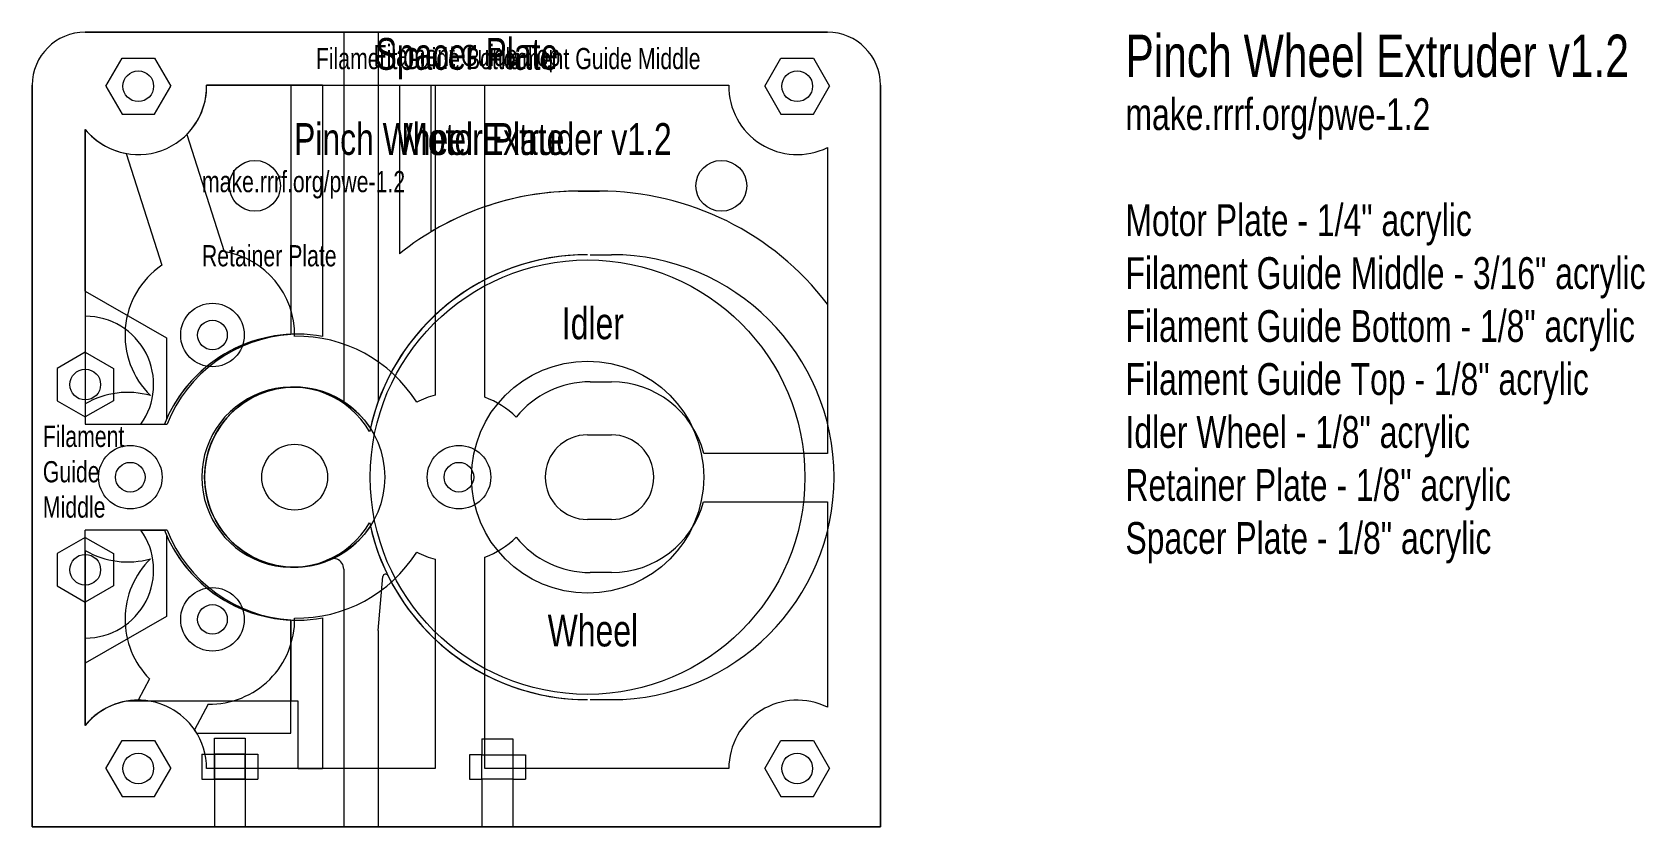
# Model space of a CAD drawing. Header units: millimetres. Extents: x 0 to 152, y 0 to 75.
import ezdxf

# ---------------------------------------------------------------- set-up
doc = ezdxf.new("R2010")
doc.units = ezdxf.units.MM
for name, color, linetype, lineweight, true_color in [('Filament Guide Bottom', 7, 'CONTINUOUS', 0, 0x000000), ('Filament Guide Bottom Honeycomb', 7, 'CONTINUOUS', 0, 0x000000), ('Filament Guide Bottom Text', 4, 'CONTINUOUS', 0, 0x00ffff), ('Filament Guide Middle', 7, 'CONTINUOUS', 0, 0x000000), ('Filament Guide Middle Honeycomb', 7, 'CONTINUOUS', 0, 0x000000), ('Filament Guide Middle Text', 4, 'CONTINUOUS', 0, 0x00ffff), ('Filament Guide Top', 7, 'CONTINUOUS', 0, 0x000000), ('Filament Guide Top Honeycomb', 7, 'CONTINUOUS', 0, 0x000000), ('Filament Guide Top Text', 4, 'CONTINUOUS', 0, 0x00ffff), ('Idler Wheel', 7, 'CONTINUOUS', 0, 0x000000), ('Idler Wheel Text', 4, 'CONTINUOUS', 0, 0x00ffff), ('Motor Plate', 7, 'CONTINUOUS', 0, 0x000000), ('Motor Plate Text', 4, 'CONTINUOUS', 0, 0x00ffff), ('Retainer Plate', 7, 'CONTINUOUS', 0, 0x000000), ('Retainer Plate Text', 4, 'CONTINUOUS', 0, 0x00ffff), ('Spacer Plate', 7, 'CONTINUOUS', 0, 0x000000), ('Spacer Plate Honeycomb', 7, 'CONTINUOUS', 0, 0x000000), ('Spacer Plate Text', 4, 'CONTINUOUS', 0, 0x00ffff), ('Text', 7, 'CONTINUOUS', 0, 0x000000)]:
    doc.layers.add(name, color=color, linetype=linetype, lineweight=lineweight, true_color=true_color)
doc.styles.get("Standard").update_dxf_attribs({"font": 'txt', "width": 0.75})

msp = doc.modelspace()

# ---------------------------------------------------------------- linework, layer by layer
at = {"layer": 'Filament Guide Bottom'}
for p, q in [((5, 75), (75, 75)), ((0, 0), (0, 70)), ((80, 70), (80, 0)), ((52.63, 54), (54.63, 54)), ((52.63, 12), (54.63, 12)), ((20.08, 6.85), (17.18, 6.85)), ((17.18, 6.85), (17.18, 4.5)), ((20.08, 4.5), (20.08, 6.85)), ((42.42, 6.8), (45.33, 6.8)), ((42.42, 4.5), (42.42, 6.8)), ((45.33, 6.8), (45.33, 4.5)), ((17.18, 4.5), (20.08, 4.5)), ((45.33, 4.5), (42.42, 4.5)), ((80, 0), (0, 0))]:
    msp.add_line(p, q, dxfattribs=at)
for centre in [(10, 69.9), (72.15, 69.9), (10, 5.5), (72.15, 5.5)]:
    msp.add_circle(centre, 1.45, dxfattribs=at)
for centre, radius, start, end in [((5, 70), 5, 90, 180), ((75, 70), 5, 0, 90), ((52.38, 33), 21, 90, 168.1419), ((54.63, 33), 21, 270, 90), ((24.5, 33), 8.5, 30.5093, 329.4907), ((52.38, 33), 21, 191.8581, 270)]:
    msp.add_arc(centre, radius, start, end, dxfattribs=at)
at = {"layer": 'Filament Guide Bottom Honeycomb'}
for p, q in [((16.45, 70), (24.38, 70)), ((24.38, 70), (24.38, 46.47)), ((37.63, 70), (65.7, 70)), ((37.63, 56.16), (37.63, 70)), ((5, 65.83), (5, 38)), ((75, 64.11), (75, 49.33)), ((53.5, 60), (51.5, 60)), ((5, 38), (12.71, 38)), ((5, 9.57), (5, 28)), ((12.71, 28), (5, 28)), ((24.38, 8.85), (24.38, 19.53)), ((15.51, 8.85), (24.38, 8.85))]:
    msp.add_line(p, q, dxfattribs=at)
for centre, radius, start, end in [((10, 69.9), 6.45, 219.1774, 0.8883), ((72.15, 69.9), 6.45, 179.1117, 296.2226), ((51.5, 33), 27, 90, 120.9232), ((53.5, 33), 27, 37.2221, 90), ((25.25, 33), 13.5, 93.7162, 158.2615), ((25.25, 33), 13.5, 201.7385, 266.2838), ((10, 5.5), 6.45, 31.2907, 140.8226)]:
    msp.add_arc(centre, radius, start, end, dxfattribs=at)
at = {"layer": 'Filament Guide Middle'}
for p, q in [((5, 75), (29.38, 75)), ((29.38, 75), (29.38, 40.13)), ((32.63, 75), (75, 75)), ((32.63, 75), (32.63, 40.14)), ((0, 0), (0, 70)), ((80, 70), (80, 0)), ((52.63, 54), (54.63, 54)), ((29.38, 24.33), (29.38, 0)), ((32.63, 18.53), (33.07, 23.62)), ((32.63, 18.53), (32.63, 0)), ((52.63, 12), (54.63, 12)), ((17.18, 6.85), (17.18, 8.35)), ((17.18, 8.35), (20.08, 8.35)), ((20.08, 8.35), (20.08, 6.85)), ((42.42, 8.3), (42.42, 6.8)), ((42.42, 8.3), (45.33, 8.3)), ((45.33, 8.3), (45.33, 6.8)), ((15.98, 6.85), (15.98, 4.5)), ((15.98, 6.85), (17.18, 6.85)), ((20.08, 6.85), (21.28, 6.85)), ((21.28, 6.85), (21.28, 4.5)), ((41.23, 6.8), (41.23, 4.5)), ((42.42, 6.8), (41.23, 6.8)), ((45.33, 6.8), (46.53, 6.8)), ((46.53, 6.8), (46.53, 4.5)), ((15.98, 4.5), (17.18, 4.5)), ((17.18, 4.5), (17.18, 0)), ((20.08, 4.5), (21.28, 4.5)), ((20.08, 4.5), (20.08, 0)), ((41.23, 4.5), (42.42, 4.5)), ((42.42, 4.5), (42.42, 0)), ((45.33, 4.5), (46.53, 4.5)), ((45.33, 4.5), (45.33, 0)), ((17.18, 0), (0, 0)), ((20.08, 0), (29.38, 0)), ((32.63, 0), (42.42, 0)), ((45.33, 0), (80, 0))]:
    msp.add_line(p, q, dxfattribs=at)
for centre in [(10, 69.9), (72.15, 69.9), (5, 41.74), (5, 24.26), (10, 5.5), (72.15, 5.5)]:
    msp.add_circle(centre, 1.45, dxfattribs=at)
for centre, radius, start, end in [((5, 70), 5, 90, 180), ((75, 70), 5, 0, 90), ((52.38, 33), 21, 90, 160.1317), ((54.63, 33), 21, 270, 90), ((24.75, 33), 8.5, 57.0356, 289.8978), ((28.38, 24.33), 1, 0, 137.0615), ((33.32, 23.6), 0.25, 26.2681, 175), ((52.38, 33), 21, 206.2681, 270)]:
    msp.add_arc(centre, radius, start, end, dxfattribs=at)
at = {"layer": 'Filament Guide Middle Honeycomb'}
for p, q in [((16.45, 70), (24.38, 70)), ((24.38, 70), (24.38, 46.49)), ((37.63, 56.16), (37.63, 70)), ((37.63, 70), (65.7, 70)), ((5, 65.83), (5, 48.19)), ((75, 64.11), (75, 49.33)), ((51.5, 60), (53.5, 60)), ((10.25, 38), (12.46, 38)), ((10.25, 28), (12.46, 28)), ((24.38, 19.51), (24.38, 11.85)), ((5, 17.81), (5, 9.57)), ((24.38, 11.85), (11.13, 11.85))]:
    msp.add_line(p, q, dxfattribs=at)
for centre, radius, start, end in [((10, 69.9), 6.45, 219.1774, 0.8883), ((72.15, 69.9), 6.45, 179.1117, 296.2226), ((51.5, 33), 27, 90, 120.9232), ((53.5, 33), 27, 37.2221, 90), ((5, 41.74), 6.45, 324.5604, 90), ((25, 33), 13.5, 92.6535, 158.2615), ((5, 24.26), 6.45, 270, 35.4396), ((25, 33), 13.5, 201.7385, 267.3465), ((10, 5.5), 6.45, 79.8977, 140.8226)]:
    msp.add_arc(centre, radius, start, end, dxfattribs=at)
at = {"layer": 'Filament Guide Top'}
for p, q in [((5, 75), (75, 75)), ((0, 0), (0, 70)), ((80, 70), (80, 0)), ((52.63, 54), (54.63, 54)), ((5, 44.8), (2.35, 43.27)), ((5, 44.8), (7.65, 43.27)), ((2.35, 43.27), (2.35, 40.21)), ((7.65, 43.27), (7.65, 40.21)), ((2.35, 40.21), (5, 38.68)), ((7.65, 40.21), (5, 38.68)), ((5, 27.32), (2.35, 25.79)), ((5, 27.32), (7.65, 25.79)), ((2.35, 25.79), (2.35, 22.73)), ((7.65, 25.79), (7.65, 22.73)), ((2.35, 22.73), (5, 21.2)), ((7.65, 22.73), (5, 21.2)), ((52.63, 12), (54.63, 12)), ((17.18, 6.85), (20.08, 6.85)), ((17.18, 4.5), (17.18, 6.85)), ((20.08, 6.85), (20.08, 4.5)), ((42.42, 6.8), (45.33, 6.8)), ((42.42, 4.5), (42.42, 6.8)), ((45.33, 6.8), (45.33, 4.5)), ((20.08, 4.5), (17.18, 4.5)), ((45.33, 4.5), (42.42, 4.5)), ((80, 0), (0, 0))]:
    msp.add_line(p, q, dxfattribs=at)
for centre in [(10, 69.9), (72.15, 69.9), (10, 5.5), (72.15, 5.5)]:
    msp.add_circle(centre, 1.45, dxfattribs=at)
for centre, radius, start, end in [((5, 70), 5, 90, 180), ((75, 70), 5, 0, 90), ((52.38, 33), 21, 90, 167.306), ((54.63, 33), 21, 270, 90), ((24.75, 33), 8.5, 32.8811, 327.1189), ((52.38, 33), 21, 192.694, 270)]:
    msp.add_arc(centre, radius, start, end, dxfattribs=at)
at = {"layer": 'Filament Guide Top Honeycomb'}
for p, q in [((27.38, 70), (16.45, 70)), ((27.38, 70), (27.38, 46.29)), ((34.63, 70), (65.7, 70)), ((34.63, 70), (34.63, 54.08)), ((5, 50.57), (5, 65.83)), ((75, 64.11), (75, 49.33)), ((53.5, 60), (51.5, 60)), ((5, 50.57), (12.65, 46.16)), ((12.65, 46.16), (12.65, 38.45)), ((12.65, 27.55), (12.65, 19.84)), ((12.65, 19.84), (5, 15.43)), ((27.38, 19.71), (27.38, 5.5)), ((5, 15.43), (5, 9.57)), ((25.08, 11.85), (8.87, 11.85)), ((25.08, 5.5), (25.08, 11.85)), ((25.08, 5.5), (27.38, 5.5))]:
    msp.add_line(p, q, dxfattribs=at)
for centre, radius, start, end in [((10, 69.9), 6.45, 219.1774, 0.8883), ((72.15, 69.9), 6.45, 179.1117, 296.2226), ((51.5, 33), 27, 90, 128.6822), ((53.5, 33), 27, 37.2221, 90), ((25, 33), 13.5, 79.8675, 156.1794), ((25, 33), 13.5, 203.8206, 280.1325), ((10, 5.5), 6.45, 100.1023, 140.8226)]:
    msp.add_arc(centre, radius, start, end, dxfattribs=at)
at = {"layer": 'Idler Wheel'}
for radius in [20.5, 10.95]:
    msp.add_circle((52.38, 33), radius, dxfattribs=at)
at = {"layer": 'Motor Plate'}
for p, q in [((5, 75), (75, 75)), ((0, 70), (0, 0)), ((80, 70), (80, 0)), ((52.38, 37), (54.63, 37)), ((54.63, 29), (52.38, 29)), ((0, 0), (80, 0))]:
    msp.add_line(p, q, dxfattribs=at)
for centre, radius in [((10, 69.9), 1.45), ((72.15, 69.9), 1.45), ((21, 60.5), 2.4), ((65, 60.5), 2.4), ((17, 46.42), 1.4), ((24.75, 33), 8.5), ((9.25, 33), 1.4), ((40.25, 33), 1.4), ((17, 19.58), 1.4), ((10, 5.5), 1.45), ((72.15, 5.5), 1.45)]:
    msp.add_circle(centre, radius, dxfattribs=at)
for centre, radius, start, end in [((5, 70), 5, 90, 180), ((75, 70), 5, 0, 90), ((52.38, 33), 4, 90, 270), ((54.63, 33), 4, 270, 90)]:
    msp.add_arc(centre, radius, start, end, dxfattribs=at)
at = {"layer": 'Retainer Plate'}
for p, q in [((5, 75), (75, 75)), ((6.94, 69.9), (8.47, 72.55)), ((8.47, 72.55), (11.53, 72.55)), ((11.53, 72.55), (13.06, 69.9)), ((69.09, 69.9), (70.62, 72.55)), ((70.62, 72.55), (73.68, 72.55)), ((73.68, 72.55), (75.21, 69.9)), ((0, 0), (0, 70)), ((80, 70), (80, 0)), ((6.94, 69.9), (8.47, 67.25)), ((11.53, 67.25), (13.06, 69.9)), ((69.09, 69.9), (70.62, 67.25)), ((73.68, 67.25), (75.21, 69.9)), ((8.47, 67.25), (11.53, 67.25)), ((70.62, 67.25), (73.68, 67.25)), ((52.38, 37), (54.63, 37)), ((54.63, 29), (52.38, 29)), ((6.94, 5.5), (8.47, 8.15)), ((8.47, 8.15), (11.53, 8.15)), ((11.53, 8.15), (13.06, 5.5)), ((69.09, 5.5), (70.62, 8.15)), ((70.62, 8.15), (73.68, 8.15)), ((73.68, 8.15), (75.21, 5.5)), ((6.94, 5.5), (8.47, 2.85)), ((11.53, 2.85), (13.06, 5.5)), ((69.09, 5.5), (70.62, 2.85)), ((73.68, 2.85), (75.21, 5.5)), ((8.47, 2.85), (11.53, 2.85)), ((70.62, 2.85), (73.68, 2.85)), ((80, 0), (0, 0))]:
    msp.add_line(p, q, dxfattribs=at)
for centre, radius in [((5, 41.74), 1.45), ((24.75, 33), 3.1), ((5, 24.26), 1.45)]:
    msp.add_circle(centre, radius, dxfattribs=at)
for centre, radius, start, end in [((5, 70), 5, 90, 180), ((75, 70), 5, 0, 90), ((52.38, 33), 4, 90, 270), ((54.63, 33), 4, 270, 90)]:
    msp.add_arc(centre, radius, start, end, dxfattribs=at)
at = {"layer": 'Spacer Plate'}
for p, q in [((75, 75), (5, 75)), ((0, 70), (0, 0)), ((80, 0), (80, 70)), ((52.38, 37), (54.63, 37)), ((54.63, 29), (52.38, 29)), ((0, 0), (80, 0))]:
    msp.add_line(p, q, dxfattribs=at)
for centre, radius in [((10, 69.9), 1.45), ((72.15, 69.9), 1.45), ((17, 46.42), 3), ((24.75, 33), 8.5), ((9.25, 33), 3), ((40.25, 33), 3), ((17, 19.58), 3), ((10, 5.5), 1.45), ((72.15, 5.5), 1.45)]:
    msp.add_circle(centre, radius, dxfattribs=at)
for centre, radius, start, end in [((5, 70), 5, 90, 180), ((75, 70), 5, 0, 90), ((52.38, 33), 4, 90, 270), ((54.63, 33), 4, 270, 90)]:
    msp.add_arc(centre, radius, start, end, dxfattribs=at)
at = {"layer": 'Spacer Plate Honeycomb'}
for p, q in [((16.45, 70), (38, 70)), ((38, 70), (38, 40.74)), ((42.68, 70), (65.7, 70)), ((42.68, 40.54), (42.68, 70)), ((5, 65.83), (5, 39.93)), ((14.59, 65.36), (18.09, 54.31)), ((75, 64.11), (75, 35.25)), ((8.87, 63.55), (12.21, 53.01)), ((52.63, 42), (54.63, 42)), ((75, 35.25), (63.34, 35.25)), ((63.31, 30.66), (75, 30.66)), ((75, 30.66), (75, 11.29)), ((5, 26.07), (5, 9.57)), ((38, 25.26), (38, 5.5)), ((42.68, 5.5), (42.68, 25.46)), ((54.63, 24), (52.63, 24)), ((11.06, 13.95), (10, 11.95)), ((16.59, 11.58), (15.31, 9.16)), ((38, 5.5), (16.45, 5.5)), ((65.7, 5.5), (42.68, 5.5))]:
    msp.add_line(p, q, dxfattribs=at)
for centre, radius, start, end in [((10, 69.9), 6.45, 315.3128, 0.8883), ((72.15, 69.9), 6.45, 179.1117, 296.2226), ((10, 69.9), 6.45, 219.1774, 259.8773), ((16.75, 46.42), 8, 359.0993, 80.3491), ((16.75, 46.42), 8, 124.5841, 225.6385), ((25, 33), 13.3, 32.1302, 91.0813), ((52.63, 33), 9, 90, 140.9136), ((54.63, 33), 9, 14.4777, 90), ((9, 33), 8, 74.3615, 120), ((40, 33), 8, 104.5072, 117.8478), ((40, 33), 8, 45.1782, 70.4228), ((54.63, 33), 9, 270, 344.9126), ((9, 33), 8, 240, 285.6385), ((25, 33), 13.3, 268.9187, 327.8698), ((40, 33), 8, 242.1522, 255.4928), ((40, 33), 8, 289.5772, 314.8218), ((52.63, 33), 9, 219.0864, 270), ((16.75, 19.58), 8, 134.3615, 224.6556), ((16.75, 19.58), 8, 268.8483, 0.9007), ((10, 5.5), 6.45, 89.9592, 140.8226), ((72.15, 5.5), 6.45, 63.7774, 180), ((10, 5.5), 6.45, 0, 34.5237)]:
    msp.add_arc(centre, radius, start, end, dxfattribs=at)

# ---------------------------------------------------------------- texts
at = {"layer": 'Filament Guide Bottom Text', "insert": (37, 72.5), "char_height": 2, "width": 100, "attachment_point": 5}
msp.add_mtext('Filament\\~Guide\\~Bottom', dxfattribs=at)
at = {"layer": 'Filament Guide Middle Text', "char_height": 2, "width": 100}
for s, insert, attachment_point in [('Filament\\~Guide\\~Middle', (53, 72.5), 5), ('Filament\\PGuide\\PMiddle', (1, 33.5), 4)]:
    msp.add_mtext(s, dxfattribs=dict(at, insert=insert, attachment_point=attachment_point))
at = {"layer": 'Filament Guide Top Text', "insert": (41, 72.5), "char_height": 2, "width": 100, "attachment_point": 5}
msp.add_mtext('Filament\\~Guide\\~Top', dxfattribs=at)
at = {"layer": 'Idler Wheel Text', "char_height": 3, "width": 100, "attachment_point": 5}
for s, insert in [('Idler', (52.88, 47.5)), ('Wheel', (52.88, 18.5))]:
    msp.add_mtext(s, dxfattribs=dict(at, insert=insert))
at = {"layer": 'Motor Plate Text', "insert": (42.5, 64.9), "char_height": 3, "width": 100, "attachment_point": 5}
msp.add_mtext('Motor\\~Plate', dxfattribs=at)
at = {"layer": 'Retainer Plate Text', "width": 100}
for s, insert, char_height, attachment_point in [('Pinch\\~Wheel\\~Extruder\\~v1.2', (42.5, 64.9), 3, 5), ('make.rrrf.org/pwe-1.2', (16, 61.9), 2, 1), ('Retainer\\~Plate', (16, 54.9), 2, 1)]:
    msp.add_mtext(s, dxfattribs=dict(at, insert=insert, char_height=char_height, attachment_point=attachment_point))
at = {"layer": 'Spacer Plate Text', "insert": (41, 72.5), "char_height": 3, "width": 100, "attachment_point": 5}
msp.add_mtext('Spacer\\~Plate', dxfattribs=at)
at = {"layer": 'Text', "width": 100, "attachment_point": 1}
for s, insert, char_height in [('Pinch\\~Wheel\\~Extruder\\~v1.2', (103.11, 74.77), 4), ('make.rrrf.org/pwe-1.2\\P\\PMotor\\~Plate\\~-\\~1/4"\\~acrylic\\PFilament\\~Guide\\~Middle\\~-\\~3/16"\\~acrylic\\PFilament\\~Guide\\~Bottom\\~-\\~1/8"\\~acrylic\\PFilament\\~Guide\\~Top\\~-\\~1/8"\\~acrylic\\PIdler\\~Wheel\\~-\\~1/8"\\~acrylic\\PRetainer\\~Plate\\~-\\~1/8"\\~acrylic\\PSpacer\\~Plate\\~-\\~1/8"\\~acrylic', (103.11, 68.77), 3)]:
    msp.add_mtext(s, dxfattribs=dict(at, insert=insert, char_height=char_height))

doc.saveas('drawing.dxf')
